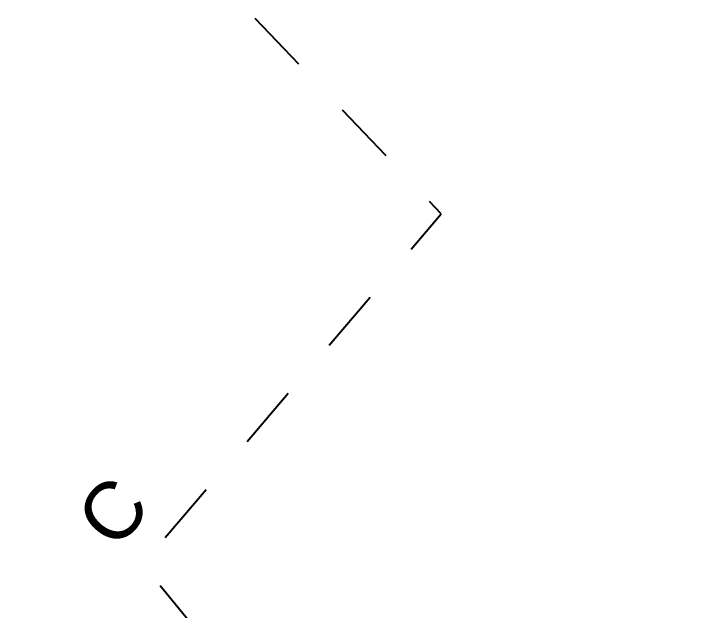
# Model space of a CAD drawing. Extents: x 320145 to 321236, y 534817 to 538266.
# Drawn here: x 320912.07 to 320933.43, y 536601.95 to 536620.84 of the extents above; entities that cross this region are included whole.
import ezdxf
from ezdxf.enums import TextEntityAlignment as Align

# ---------------------------------------------------------------- set-up
doc = ezdxf.new("R2010")
doc.units = 0
doc.header["$PDMODE"] = 1
doc.linetypes.add('TOES-TOE', pattern=[4, 2, -2])
doc.layers.get('0').update_dxf_attribs({"linetype": 'CONTINUOUS'})
for name, color, linetype in [('C-ALGN-L1000B1-MINR', 1, 'CONTINUOUS'), ('C-ALGN-L1000E1-MINR', 1, 'CONTINUOUS'), ('C-ROAD-TOES-L1000Q1', 6, 'TOES-TOE')]:
    doc.layers.add(name, color=color, linetype=linetype)
doc.styles.add('Arial', font='arial.ttf')

# ---------------------------------------------------------------- blocks, each defined once
blk = doc.blocks.new('cut')
at = {"color": 0, "linetype": 'ByBlock', "lineweight": -2, "style": 'Arial'}
blk.add_text('C', height=1.8, dxfattribs=at).set_placement((0, 0), align=Align.CENTER)

msp = doc.modelspace()

# ---------------------------------------------------------------- linework, layer by layer
at = {"layer": 'C-ALGN-L1000B1-MINR'}
msp.add_point((320932.214, 536602.813), dxfattribs=at)
at = {"layer": 'C-ALGN-L1000E1-MINR'}
msp.add_point((320932.214, 536602.813), dxfattribs=at)
msp.add_point((320932.214, 536602.813), dxfattribs=at)
at = {"layer": 'C-ROAD-TOES-L1000Q1', "flags": 128}
msp.add_lwpolyline([(320951.093, 536329.111), (320956.353, 536337.839), (320963.103, 536346.026), (320965.724, 536355.713), (320970.593, 536364.583), (320974.099, 536373.949), (320976.293, 536381.521), (320977.314, 536383.42), (320977.595, 536384.142), (320979.204, 536393.206), (320982.412, 536398.516), (320983.348, 536401.829), (320985.641, 536410.7), (320986.513, 536419.478), (320987.345, 536427.774), (320987.304, 536428.407), (320986.871, 536435.711), (320986.784, 536435.851), (320984.945, 536442.879), (320985.503, 536443.756), (320987.091, 536452.371), (320986.629, 536453.808), (320983.572, 536460.042), (320979.293, 536467.61), (320973.405, 536474.621), (320969, 536482.798), (320965.149, 536491.831), (320959.338, 536499.99), (320954.968, 536507.45), (320952.577, 536507.575), (320948.03, 536516.816), (320933.784, 536521.118), (320925.361, 536529.939), (320927.48, 536542.385), (320921.115, 536541.658), (320925.258, 536556.095), (320928.173, 536568.895), (320918.603, 536579.222), (320925.876, 536591.6), (320916.145, 536603.414), (320925.606, 536614.508), (320911.565, 536629.243), (320911.238, 536640.12), (320910.307, 536643.027), (320906.682, 536657.951), (320904.884, 536672.105), (320906.755, 536683.896), (320911.742, 536690.894), (320912.624, 536692.611), (320916.834, 536701.682), (320919.949, 536707.941), (320921.178, 536710.627), (320956.755, 536704.421), (320931.738, 536724.43), (320934.063, 536728.752), (320936.398, 536730.059), (320936.797, 536736.879), (320938.308, 536743.302), (320935.346, 536747.836), (320974.424, 536745.494), (320977.068, 536754.578), (320977.34, 536764.233), (320977.799, 536770.285), (320977.456, 536774.18), (320976.01, 536784.263), (320976.524, 536789.663), (320975.531, 536794.34), (320976.514, 536804.669), (320978.725, 536815.228), (320978.817, 536821.223), (320979.44, 536825.093), (320978.228, 536826.501), (320979.97, 536837.352), (320980.351, 536848.205), (320988.578, 536855.386), (320989.983, 536856.088), (320992.089, 536859.018), (320996.197, 536864.733), (320997.909, 536871.323), (320998.787, 536874.386), (321001.68, 536883.867), (321004.884, 536893.167), (321007.737, 536899.311), (321007.805, 536901.517), (321007.829, 536902.47), (321008.146, 536912.287), (321009.19, 536921.901), (321009.73, 536931.547), (321005.141, 536941.563), (321008.157, 536950.874), (321006.768, 536960.411), (320996.462, 536969.659), (320991.589, 536978.529), (320987.184, 536987.147), (320981.053, 536995.31), (320970.667, 536996.935), (321004.009, 537007.698), (321002.535, 537017.27), (321001.168, 537027.041), (321000.581, 537030.422), (320999.455, 537036.883), (320997.759, 537040.791), (320996.503, 537046.569), (320993.516, 537056.612), (320991.732, 537067.276), (320990.88, 537071.824), (320990.498, 537078.363), (320991.731, 537089.527), (320988.943, 537090.934), (320989.792, 537100.679), (320991.994, 537111.18), (320992.738, 537121.418), (320994.559, 537128.533), (320994.532, 537131.256), (320996.689, 537140.757), (320998.03, 537149.993), (320998.87, 537158.932), (320998.33, 537165.223), (320998.137, 537167.517), (320997.2, 537175.955), (320995.445, 537184.266), (320990.781, 537191.601), (320990.852, 537191.969), (320988.98, 537200.103), (320985.85, 537208.632), (320980.777, 537216.594), (320971.193, 537222.308), (320971.755, 537230.556), (320971.85, 537234.322), (320966.526, 537242.991), (320961.049, 537251.829), (320954.897, 537260.617), (320948.758, 537269.826), (320945.628, 537276.798), (320941.489, 537279.131), (320941.919, 537283.44), (320939.304, 537290.402), (320937.189, 537301.289), (320932.82, 537311.414), (320933.975, 537322.318), (320933.17, 537332.538), (320932.226, 537342.527), (320930.812, 537352.427), (320930.675, 537362.529), (320929.244, 537372.427), (320927.962, 537382.348), (320927.755, 537382.789), (320926.062, 537392.149), (320924.403, 537401.934), (320922.771, 537411.671), (320921.082, 537421.347), (320921.194, 537421.833), (320919.53, 537431.022), (320918.317, 537437.053), (320917.521, 537440.614), (320915.14, 537450.166), (320913.385, 537459.907), (320911.15, 537469.595), (320909.362, 537475.617), (320907.238, 537478.947), (320906.95, 537489.141), (320904.277, 537498.787), (320901.642, 537508.443), (320898.345, 537517.946), (320896.999, 537527.897), (320893.881, 537537.441), (320891.989, 537542.966)], dxfattribs=at)

# ---------------------------------------------------------------- block references
at = {"layer": 'C-ROAD-TOES-L1000Q1', "linetype": 'Continuous', "rotation": 49.5427918859596}
msp.add_blockref('cut', (320915.89, 536604.502), dxfattribs=at)

doc.saveas('drawing.dxf')
